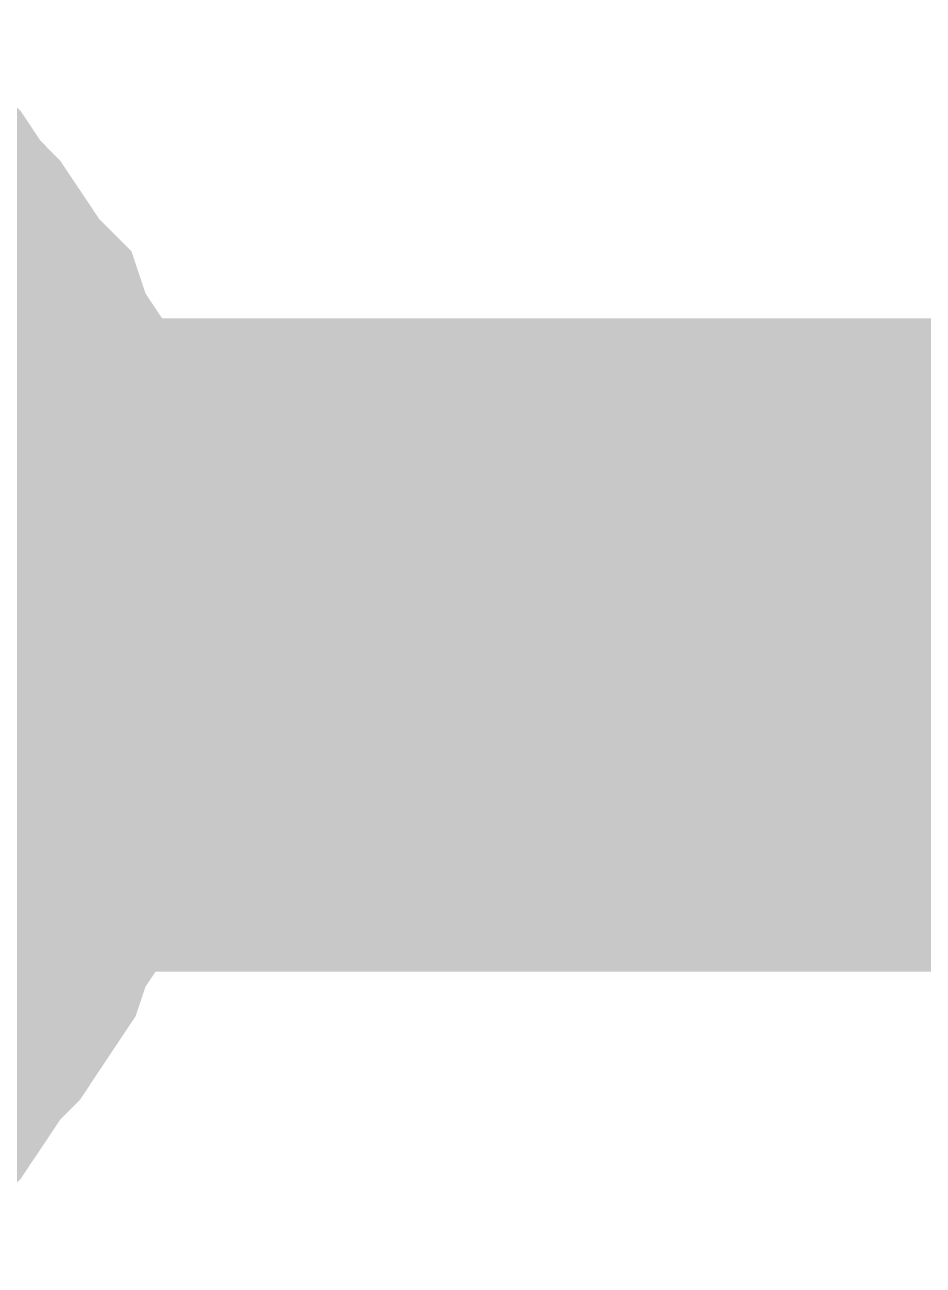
# Model space of a CAD drawing. Header units: inches. Extents: x 0 to 841, y 0 to 594.
# Drawn here: x 200.703 to 201.733, y 556.781 to 558.204 of the extents above; entities that cross this region are included whole.
import ezdxf

# ---------------------------------------------------------------- set-up
doc = ezdxf.new("R2010")
doc.units = ezdxf.units.IN
doc.layers.add('Sheet', color=255, linetype='Continuous')

msp = doc.modelspace()

# ---------------------------------------------------------------- linework, layer by layer
at = {"layer": 'Sheet'}
for points in [[(200.537, 558.0541, 0.2997, 0.2997, 0), (200.5595, 558.0316, 0.2997, 0.2997, 0), (200.5819, 558.0092, 0.2997, 0.2997, 0), (200.6044, 557.9755, 0.2997, 0.2997, 0), (200.6268, 557.953, 0.2997, 0.2997, 0), (200.6493, 557.9194, 0.2997, 0.2997, 0), (200.6717, 557.8857, 0.2997, 0.2997, 0), (200.6942, 557.8632, 0.2997, 0.2997, 0), (200.7054, 557.8295, 0.2997, 0.2997, 0), (200.7279, 557.7958, 0.2997, 0.2997, 0), (200.7391, 557.7621, 0.2997, 0.2997, 0), (200.7503, 557.7172, 0.2997, 0.2997, 0), (200.7616, 557.6835, 0.2997, 0.2997, 0), (200.7728, 557.6498, 0.2997, 0.2997, 0), (200.7728, 557.6049, 0.2997, 0.2997, 0), (200.784, 557.5712, 0.2997, 0.2997, 0), (200.784, 557.5375, 0.2997, 0.2997, 0), (200.784, 557.4926, 0.2997, 0.2997, 0)], [(200.537, 558.0541, 0.2997, 0.2997, 0), (200.5595, 558.0316, 0.2997, 0.2997, 0), (200.5819, 558.0092, 0.2997, 0.2997, 0), (200.6044, 557.9755, 0.2997, 0.2997, 0), (200.6268, 557.953, 0.2997, 0.2997, 0), (200.6493, 557.9194, 0.2997, 0.2997, 0), (200.6717, 557.8857, 0.2997, 0.2997, 0), (200.6942, 557.8632, 0.2997, 0.2997, 0), (200.7054, 557.8295, 0.2997, 0.2997, 0), (200.7279, 557.7958, 0.2997, 0.2997, 0), (200.7391, 557.7621, 0.2997, 0.2997, 0), (200.7503, 557.7172, 0.2997, 0.2997, 0), (200.7616, 557.6835, 0.2997, 0.2997, 0), (200.7728, 557.6498, 0.2997, 0.2997, 0), (200.7728, 557.6049, 0.2997, 0.2997, 0), (200.784, 557.5712, 0.2997, 0.2997, 0), (200.784, 557.5375, 0.2997, 0.2997, 0), (200.784, 557.4926, 0.2997, 0.2997, 0)], [(200.537, 558.0541, 0.2997, 0.2997, 0), (200.5595, 558.0316, 0.2997, 0.2997, 0), (200.5819, 558.0092, 0.2997, 0.2997, 0), (200.6044, 557.9755, 0.2997, 0.2997, 0), (200.6268, 557.953, 0.2997, 0.2997, 0), (200.6493, 557.9194, 0.2997, 0.2997, 0), (200.6717, 557.8857, 0.2997, 0.2997, 0), (200.6942, 557.8632, 0.2997, 0.2997, 0), (200.7054, 557.8295, 0.2997, 0.2997, 0), (200.7279, 557.7958, 0.2997, 0.2997, 0), (200.7391, 557.7621, 0.2997, 0.2997, 0), (200.7503, 557.7172, 0.2997, 0.2997, 0), (200.7616, 557.6835, 0.2997, 0.2997, 0), (200.7728, 557.6498, 0.2997, 0.2997, 0), (200.7728, 557.6049, 0.2997, 0.2997, 0), (200.784, 557.5712, 0.2997, 0.2997, 0), (200.784, 557.5375, 0.2997, 0.2997, 0), (200.784, 557.4926, 0.2997, 0.2997, 0)], [(200.537, 558.0541, 0.2997, 0.2997, 0), (200.5595, 558.0316, 0.2997, 0.2997, 0), (200.5819, 558.0092, 0.2997, 0.2997, 0), (200.6044, 557.9755, 0.2997, 0.2997, 0), (200.6268, 557.953, 0.2997, 0.2997, 0), (200.6493, 557.9194, 0.2997, 0.2997, 0), (200.6717, 557.8857, 0.2997, 0.2997, 0), (200.6942, 557.8632, 0.2997, 0.2997, 0), (200.7054, 557.8295, 0.2997, 0.2997, 0), (200.7279, 557.7958, 0.2997, 0.2997, 0), (200.7391, 557.7621, 0.2997, 0.2997, 0), (200.7503, 557.7172, 0.2997, 0.2997, 0), (200.7616, 557.6835, 0.2997, 0.2997, 0), (200.7728, 557.6498, 0.2997, 0.2997, 0), (200.7728, 557.6049, 0.2997, 0.2997, 0), (200.784, 557.5712, 0.2997, 0.2997, 0), (200.784, 557.5375, 0.2997, 0.2997, 0), (200.784, 557.4926, 0.2997, 0.2997, 0)], [(200.537, 558.0541, 0.2997, 0.2997, 0), (200.5595, 558.0316, 0.2997, 0.2997, 0), (200.5819, 558.0092, 0.2997, 0.2997, 0), (200.6044, 557.9755, 0.2997, 0.2997, 0), (200.6268, 557.953, 0.2997, 0.2997, 0), (200.6493, 557.9194, 0.2997, 0.2997, 0), (200.6717, 557.8857, 0.2997, 0.2997, 0), (200.6942, 557.8632, 0.2997, 0.2997, 0), (200.7054, 557.8295, 0.2997, 0.2997, 0), (200.7279, 557.7958, 0.2997, 0.2997, 0), (200.7391, 557.7621, 0.2997, 0.2997, 0), (200.7503, 557.7172, 0.2997, 0.2997, 0), (200.7616, 557.6835, 0.2997, 0.2997, 0), (200.7728, 557.6498, 0.2997, 0.2997, 0), (200.7728, 557.6049, 0.2997, 0.2997, 0), (200.784, 557.5712, 0.2997, 0.2997, 0), (200.784, 557.5375, 0.2997, 0.2997, 0), (200.784, 557.4926, 0.2997, 0.2997, 0)], [(200.6493, 557.9194, 0.0991, 0.0991, 0), (200.6717, 557.8857, 0.0991, 0.0991, 0), (200.6942, 557.8632, 0.0991, 0.0991, 0), (200.7054, 557.8295, 0.0991, 0.0991, 0), (200.7279, 557.7958, 0.0991, 0.0991, 0), (200.7391, 557.7621, 0.0991, 0.0991, 0), (200.7503, 557.7172, 0.0991, 0.0991, 0), (200.7616, 557.6835, 0.0991, 0.0991, 0), (200.7728, 557.6498, 0.0991, 0.0991, 0), (200.7728, 557.6049, 0.0991, 0.0991, 0), (200.784, 557.5712, 0.0991, 0.0991, 0), (200.784, 557.5375, 0.0991, 0.0991, 0), (200.784, 557.4926, 0.0991, 0.0991, 0)], [(200.6493, 557.9194, 0.0991, 0.0991, 0), (200.6717, 557.8857, 0.0991, 0.0991, 0), (200.6942, 557.8632, 0.0991, 0.0991, 0), (200.7054, 557.8295, 0.0991, 0.0991, 0), (200.7279, 557.7958, 0.0991, 0.0991, 0), (200.7391, 557.7621, 0.0991, 0.0991, 0), (200.7503, 557.7172, 0.0991, 0.0991, 0), (200.7616, 557.6835, 0.0991, 0.0991, 0), (200.7728, 557.6498, 0.0991, 0.0991, 0), (200.7728, 557.6049, 0.0991, 0.0991, 0), (200.784, 557.5712, 0.0991, 0.0991, 0), (200.784, 557.5375, 0.0991, 0.0991, 0), (200.784, 557.4926, 0.0991, 0.0991, 0)], [(200.6493, 557.9194, 0.0991, 0.0991, 0), (200.6717, 557.8857, 0.0991, 0.0991, 0), (200.6942, 557.8632, 0.0991, 0.0991, 0), (200.7054, 557.8295, 0.0991, 0.0991, 0), (200.7279, 557.7958, 0.0991, 0.0991, 0), (200.7391, 557.7621, 0.0991, 0.0991, 0), (200.7503, 557.7172, 0.0991, 0.0991, 0), (200.7616, 557.6835, 0.0991, 0.0991, 0), (200.7728, 557.6498, 0.0991, 0.0991, 0), (200.7728, 557.6049, 0.0991, 0.0991, 0), (200.784, 557.5712, 0.0991, 0.0991, 0), (200.784, 557.5375, 0.0991, 0.0991, 0), (200.784, 557.4926, 0.0991, 0.0991, 0)], [(200.6493, 557.9194, 0.0991, 0.0991, 0), (200.6717, 557.8857, 0.0991, 0.0991, 0), (200.6942, 557.8632, 0.0991, 0.0991, 0), (200.7054, 557.8295, 0.0991, 0.0991, 0), (200.7279, 557.7958, 0.0991, 0.0991, 0), (200.7391, 557.7621, 0.0991, 0.0991, 0), (200.7503, 557.7172, 0.0991, 0.0991, 0), (200.7616, 557.6835, 0.0991, 0.0991, 0), (200.7728, 557.6498, 0.0991, 0.0991, 0), (200.7728, 557.6049, 0.0991, 0.0991, 0), (200.784, 557.5712, 0.0991, 0.0991, 0), (200.784, 557.5375, 0.0991, 0.0991, 0), (200.784, 557.4926, 0.0991, 0.0991, 0)], [(200.6493, 557.9194, 0.0991, 0.0991, 0), (200.6717, 557.8857, 0.0991, 0.0991, 0), (200.6942, 557.8632, 0.0991, 0.0991, 0), (200.7054, 557.8295, 0.0991, 0.0991, 0), (200.7279, 557.7958, 0.0991, 0.0991, 0), (200.7391, 557.7621, 0.0991, 0.0991, 0), (200.7503, 557.7172, 0.0991, 0.0991, 0), (200.7616, 557.6835, 0.0991, 0.0991, 0), (200.7728, 557.6498, 0.0991, 0.0991, 0), (200.7728, 557.6049, 0.0991, 0.0991, 0), (200.784, 557.5712, 0.0991, 0.0991, 0), (200.784, 557.5375, 0.0991, 0.0991, 0), (200.784, 557.4926, 0.0991, 0.0991, 0)], [(187.5227, 557.4926, 0.7493, 0.7493, 0), (200.0205, 557.4926, 0.7493, 0.7493, 0), (200.0205, 557.4926, 0.7493, 0.7493, 0), (215.0223, 557.4926, 0.7493, 0.7493, 0), (215.0223, 557.4926, 0.7493, 0.7493, 0), (227.5201, 557.4926, 0.7493, 0.7493, 0)], [(200.784, 557.4926, 0.2997, 0.2997, 0), (200.784, 557.4589, 0.2997, 0.2997, 0), (200.784, 557.414, 0.2997, 0.2997, 0), (200.7728, 557.3803, 0.2997, 0.2997, 0), (200.7728, 557.3354, 0.2997, 0.2997, 0), (200.7616, 557.3017, 0.2997, 0.2997, 0), (200.7503, 557.268, 0.2997, 0.2997, 0), (200.7391, 557.2343, 0.2997, 0.2997, 0), (200.7279, 557.2007, 0.2997, 0.2997, 0), (200.7054, 557.167, 0.2997, 0.2997, 0), (200.6942, 557.1333, 0.2997, 0.2997, 0), (200.6717, 557.0996, 0.2997, 0.2997, 0), (200.6493, 557.0659, 0.2997, 0.2997, 0), (200.6268, 557.0434, 0.2997, 0.2997, 0), (200.6044, 557.0098, 0.2997, 0.2997, 0), (200.5819, 556.9761, 0.2997, 0.2997, 0), (200.5595, 556.9536, 0.2997, 0.2997, 0), (200.537, 556.9311, 0.2997, 0.2997, 0)], [(200.784, 557.4926, 0.2997, 0.2997, 0), (200.784, 557.4589, 0.2997, 0.2997, 0), (200.784, 557.414, 0.2997, 0.2997, 0), (200.7728, 557.3803, 0.2997, 0.2997, 0), (200.7728, 557.3354, 0.2997, 0.2997, 0), (200.7616, 557.3017, 0.2997, 0.2997, 0), (200.7503, 557.268, 0.2997, 0.2997, 0), (200.7391, 557.2343, 0.2997, 0.2997, 0), (200.7279, 557.2007, 0.2997, 0.2997, 0), (200.7054, 557.167, 0.2997, 0.2997, 0), (200.6942, 557.1333, 0.2997, 0.2997, 0), (200.6717, 557.0996, 0.2997, 0.2997, 0), (200.6493, 557.0659, 0.2997, 0.2997, 0), (200.6268, 557.0434, 0.2997, 0.2997, 0), (200.6044, 557.0098, 0.2997, 0.2997, 0), (200.5819, 556.9761, 0.2997, 0.2997, 0), (200.5595, 556.9536, 0.2997, 0.2997, 0), (200.537, 556.9311, 0.2997, 0.2997, 0)], [(200.784, 557.4926, 0.2997, 0.2997, 0), (200.784, 557.4589, 0.2997, 0.2997, 0), (200.784, 557.414, 0.2997, 0.2997, 0), (200.7728, 557.3803, 0.2997, 0.2997, 0), (200.7728, 557.3354, 0.2997, 0.2997, 0), (200.7616, 557.3017, 0.2997, 0.2997, 0), (200.7503, 557.268, 0.2997, 0.2997, 0), (200.7391, 557.2343, 0.2997, 0.2997, 0), (200.7279, 557.2007, 0.2997, 0.2997, 0), (200.7054, 557.167, 0.2997, 0.2997, 0), (200.6942, 557.1333, 0.2997, 0.2997, 0), (200.6717, 557.0996, 0.2997, 0.2997, 0), (200.6493, 557.0659, 0.2997, 0.2997, 0), (200.6268, 557.0434, 0.2997, 0.2997, 0), (200.6044, 557.0098, 0.2997, 0.2997, 0), (200.5819, 556.9761, 0.2997, 0.2997, 0), (200.5595, 556.9536, 0.2997, 0.2997, 0), (200.537, 556.9311, 0.2997, 0.2997, 0)], [(200.784, 557.4926, 0.2997, 0.2997, 0), (200.784, 557.4589, 0.2997, 0.2997, 0), (200.784, 557.414, 0.2997, 0.2997, 0), (200.7728, 557.3803, 0.2997, 0.2997, 0), (200.7728, 557.3354, 0.2997, 0.2997, 0), (200.7616, 557.3017, 0.2997, 0.2997, 0), (200.7503, 557.268, 0.2997, 0.2997, 0), (200.7391, 557.2343, 0.2997, 0.2997, 0), (200.7279, 557.2007, 0.2997, 0.2997, 0), (200.7054, 557.167, 0.2997, 0.2997, 0), (200.6942, 557.1333, 0.2997, 0.2997, 0), (200.6717, 557.0996, 0.2997, 0.2997, 0), (200.6493, 557.0659, 0.2997, 0.2997, 0), (200.6268, 557.0434, 0.2997, 0.2997, 0), (200.6044, 557.0098, 0.2997, 0.2997, 0), (200.5819, 556.9761, 0.2997, 0.2997, 0), (200.5595, 556.9536, 0.2997, 0.2997, 0), (200.537, 556.9311, 0.2997, 0.2997, 0)], [(200.784, 557.4926, 0.2997, 0.2997, 0), (200.784, 557.4589, 0.2997, 0.2997, 0), (200.784, 557.414, 0.2997, 0.2997, 0), (200.7728, 557.3803, 0.2997, 0.2997, 0), (200.7728, 557.3354, 0.2997, 0.2997, 0), (200.7616, 557.3017, 0.2997, 0.2997, 0), (200.7503, 557.268, 0.2997, 0.2997, 0), (200.7391, 557.2343, 0.2997, 0.2997, 0), (200.7279, 557.2007, 0.2997, 0.2997, 0), (200.7054, 557.167, 0.2997, 0.2997, 0), (200.6942, 557.1333, 0.2997, 0.2997, 0), (200.6717, 557.0996, 0.2997, 0.2997, 0), (200.6493, 557.0659, 0.2997, 0.2997, 0), (200.6268, 557.0434, 0.2997, 0.2997, 0), (200.6044, 557.0098, 0.2997, 0.2997, 0), (200.5819, 556.9761, 0.2997, 0.2997, 0), (200.5595, 556.9536, 0.2997, 0.2997, 0), (200.537, 556.9311, 0.2997, 0.2997, 0)], [(200.784, 557.4926, 0.2997, 0.2997, 0), (200.784, 557.4926, 0.2997, 0.2997, 0), (200.784, 557.4926, 0.2997, 0.2997, 0), (200.784, 557.4926, 0.2997, 0.2997, 0), (200.784, 557.4926, 0.2997, 0.2997, 0), (200.784, 557.4926, 0.2997, 0.2997, 0), (200.784, 557.4926, 0.2997, 0.2997, 0), (200.784, 557.4926, 0.2997, 0.2997, 0), (200.784, 557.4926, 0.2997, 0.2997, 0), (200.784, 557.4926, 0.2997, 0.2997, 0), (200.784, 557.4926, 0.2997, 0.2997, 0), (200.784, 557.4926, 0.2997, 0.2997, 0), (200.784, 557.4926, 0.2997, 0.2997, 0), (200.784, 557.4926, 0.2997, 0.2997, 0), (200.784, 557.4926, 0.2997, 0.2997, 0), (200.784, 557.4926, 0.2997, 0.2997, 0), (200.784, 557.4926, 0.2997, 0.2997, 0), (200.784, 557.4926, 0.2997, 0.2997, 0), (200.784, 557.4926, 0.2997, 0.2997, 0), (200.784, 557.4926, 0.2997, 0.2997, 0), (200.784, 557.4926, 0.2997, 0.2997, 0), (200.784, 557.4926, 0.2997, 0.2997, 0), (200.784, 557.4926, 0.2997, 0.2997, 0), (200.784, 557.4926, 0.2997, 0.2997, 0), (200.784, 557.4926, 0.2997, 0.2997, 0), (200.784, 557.4926, 0.2997, 0.2997, 0), (200.784, 557.4926, 0.2997, 0.2997, 0), (200.784, 557.4926, 0.2997, 0.2997, 0), (200.784, 557.4926, 0.2997, 0.2997, 0), (200.784, 557.4926, 0.2997, 0.2997, 0), (200.784, 557.4926, 0.2997, 0.2997, 0), (200.784, 557.4926, 0.2997, 0.2997, 0), (200.784, 557.4926, 0.2997, 0.2997, 0)], [(200.784, 557.4926, 0.2997, 0.2997, 0), (200.784, 557.4926, 0.2997, 0.2997, 0)], [(200.784, 557.4926, 0.2997, 0.2997, 0), (200.784, 557.4926, 0.2997, 0.2997, 0), (200.784, 557.4926, 0.2997, 0.2997, 0), (200.784, 557.4926, 0.2997, 0.2997, 0), (200.784, 557.4926, 0.2997, 0.2997, 0), (200.784, 557.4926, 0.2997, 0.2997, 0), (200.784, 557.4926, 0.2997, 0.2997, 0), (200.784, 557.4926, 0.2997, 0.2997, 0), (200.784, 557.4926, 0.2997, 0.2997, 0), (200.784, 557.4926, 0.2997, 0.2997, 0), (200.784, 557.4926, 0.2997, 0.2997, 0), (200.784, 557.4926, 0.2997, 0.2997, 0), (200.784, 557.4926, 0.2997, 0.2997, 0), (200.784, 557.4926, 0.2997, 0.2997, 0), (200.784, 557.4926, 0.2997, 0.2997, 0), (200.784, 557.4926, 0.2997, 0.2997, 0), (200.784, 557.4926, 0.2997, 0.2997, 0), (200.784, 557.4926, 0.2997, 0.2997, 0), (200.784, 557.4926, 0.2997, 0.2997, 0), (200.784, 557.4926, 0.2997, 0.2997, 0), (200.784, 557.4926, 0.2997, 0.2997, 0), (200.784, 557.4926, 0.2997, 0.2997, 0), (200.784, 557.4926, 0.2997, 0.2997, 0), (200.784, 557.4926, 0.2997, 0.2997, 0), (200.784, 557.4926, 0.2997, 0.2997, 0), (200.784, 557.4926, 0.2997, 0.2997, 0), (200.784, 557.4926, 0.2997, 0.2997, 0), (200.784, 557.4926, 0.2997, 0.2997, 0), (200.784, 557.4926, 0.2997, 0.2997, 0), (200.784, 557.4926, 0.2997, 0.2997, 0), (200.784, 557.4926, 0.2997, 0.2997, 0), (200.784, 557.4926, 0.2997, 0.2997, 0), (200.784, 557.4926, 0.2997, 0.2997, 0)], [(200.784, 557.4926, 0.2997, 0.2997, 0), (200.784, 557.4926, 0.2997, 0.2997, 0)], [(200.784, 557.4926, 0.2997, 0.2997, 0), (200.784, 557.4926, 0.2997, 0.2997, 0), (200.784, 557.4926, 0.2997, 0.2997, 0), (200.784, 557.4926, 0.2997, 0.2997, 0), (200.784, 557.4926, 0.2997, 0.2997, 0), (200.784, 557.4926, 0.2997, 0.2997, 0), (200.784, 557.4926, 0.2997, 0.2997, 0), (200.784, 557.4926, 0.2997, 0.2997, 0), (200.784, 557.4926, 0.2997, 0.2997, 0), (200.784, 557.4926, 0.2997, 0.2997, 0), (200.784, 557.4926, 0.2997, 0.2997, 0), (200.784, 557.4926, 0.2997, 0.2997, 0), (200.784, 557.4926, 0.2997, 0.2997, 0), (200.784, 557.4926, 0.2997, 0.2997, 0), (200.784, 557.4926, 0.2997, 0.2997, 0), (200.784, 557.4926, 0.2997, 0.2997, 0), (200.784, 557.4926, 0.2997, 0.2997, 0), (200.784, 557.4926, 0.2997, 0.2997, 0), (200.784, 557.4926, 0.2997, 0.2997, 0), (200.784, 557.4926, 0.2997, 0.2997, 0), (200.784, 557.4926, 0.2997, 0.2997, 0), (200.784, 557.4926, 0.2997, 0.2997, 0), (200.784, 557.4926, 0.2997, 0.2997, 0), (200.784, 557.4926, 0.2997, 0.2997, 0), (200.784, 557.4926, 0.2997, 0.2997, 0), (200.784, 557.4926, 0.2997, 0.2997, 0), (200.784, 557.4926, 0.2997, 0.2997, 0), (200.784, 557.4926, 0.2997, 0.2997, 0), (200.784, 557.4926, 0.2997, 0.2997, 0), (200.784, 557.4926, 0.2997, 0.2997, 0), (200.784, 557.4926, 0.2997, 0.2997, 0), (200.784, 557.4926, 0.2997, 0.2997, 0), (200.784, 557.4926, 0.2997, 0.2997, 0)], [(200.784, 557.4926, 0.2997, 0.2997, 0), (200.784, 557.4926, 0.2997, 0.2997, 0)], [(200.784, 557.4926, 0.2997, 0.2997, 0), (200.784, 557.4926, 0.2997, 0.2997, 0), (200.784, 557.4926, 0.2997, 0.2997, 0), (200.784, 557.4926, 0.2997, 0.2997, 0), (200.784, 557.4926, 0.2997, 0.2997, 0), (200.784, 557.4926, 0.2997, 0.2997, 0), (200.784, 557.4926, 0.2997, 0.2997, 0), (200.784, 557.4926, 0.2997, 0.2997, 0), (200.784, 557.4926, 0.2997, 0.2997, 0), (200.784, 557.4926, 0.2997, 0.2997, 0), (200.784, 557.4926, 0.2997, 0.2997, 0), (200.784, 557.4926, 0.2997, 0.2997, 0), (200.784, 557.4926, 0.2997, 0.2997, 0), (200.784, 557.4926, 0.2997, 0.2997, 0), (200.784, 557.4926, 0.2997, 0.2997, 0), (200.784, 557.4926, 0.2997, 0.2997, 0), (200.784, 557.4926, 0.2997, 0.2997, 0), (200.784, 557.4926, 0.2997, 0.2997, 0), (200.784, 557.4926, 0.2997, 0.2997, 0), (200.784, 557.4926, 0.2997, 0.2997, 0), (200.784, 557.4926, 0.2997, 0.2997, 0), (200.784, 557.4926, 0.2997, 0.2997, 0), (200.784, 557.4926, 0.2997, 0.2997, 0), (200.784, 557.4926, 0.2997, 0.2997, 0), (200.784, 557.4926, 0.2997, 0.2997, 0), (200.784, 557.4926, 0.2997, 0.2997, 0), (200.784, 557.4926, 0.2997, 0.2997, 0), (200.784, 557.4926, 0.2997, 0.2997, 0), (200.784, 557.4926, 0.2997, 0.2997, 0), (200.784, 557.4926, 0.2997, 0.2997, 0), (200.784, 557.4926, 0.2997, 0.2997, 0), (200.784, 557.4926, 0.2997, 0.2997, 0), (200.784, 557.4926, 0.2997, 0.2997, 0)], [(200.784, 557.4926, 0.2997, 0.2997, 0), (200.784, 557.4926, 0.2997, 0.2997, 0)], [(200.784, 557.4926, 0.2997, 0.2997, 0), (200.784, 557.4926, 0.2997, 0.2997, 0), (200.784, 557.4926, 0.2997, 0.2997, 0), (200.784, 557.4926, 0.2997, 0.2997, 0), (200.784, 557.4926, 0.2997, 0.2997, 0), (200.784, 557.4926, 0.2997, 0.2997, 0), (200.784, 557.4926, 0.2997, 0.2997, 0), (200.784, 557.4926, 0.2997, 0.2997, 0), (200.784, 557.4926, 0.2997, 0.2997, 0), (200.784, 557.4926, 0.2997, 0.2997, 0), (200.784, 557.4926, 0.2997, 0.2997, 0), (200.784, 557.4926, 0.2997, 0.2997, 0), (200.784, 557.4926, 0.2997, 0.2997, 0), (200.784, 557.4926, 0.2997, 0.2997, 0), (200.784, 557.4926, 0.2997, 0.2997, 0), (200.784, 557.4926, 0.2997, 0.2997, 0), (200.784, 557.4926, 0.2997, 0.2997, 0), (200.784, 557.4926, 0.2997, 0.2997, 0), (200.784, 557.4926, 0.2997, 0.2997, 0), (200.784, 557.4926, 0.2997, 0.2997, 0), (200.784, 557.4926, 0.2997, 0.2997, 0), (200.784, 557.4926, 0.2997, 0.2997, 0), (200.784, 557.4926, 0.2997, 0.2997, 0), (200.784, 557.4926, 0.2997, 0.2997, 0), (200.784, 557.4926, 0.2997, 0.2997, 0), (200.784, 557.4926, 0.2997, 0.2997, 0), (200.784, 557.4926, 0.2997, 0.2997, 0), (200.784, 557.4926, 0.2997, 0.2997, 0), (200.784, 557.4926, 0.2997, 0.2997, 0), (200.784, 557.4926, 0.2997, 0.2997, 0), (200.784, 557.4926, 0.2997, 0.2997, 0), (200.784, 557.4926, 0.2997, 0.2997, 0), (200.784, 557.4926, 0.2997, 0.2997, 0)], [(200.784, 557.4926, 0.2997, 0.2997, 0), (200.784, 557.4926, 0.2997, 0.2997, 0)], [(200.784, 557.4926, 0.0991, 0.0991, 0), (200.784, 557.4589, 0.0991, 0.0991, 0), (200.784, 557.414, 0.0991, 0.0991, 0), (200.7728, 557.3803, 0.0991, 0.0991, 0), (200.7728, 557.3354, 0.0991, 0.0991, 0), (200.7616, 557.3017, 0.0991, 0.0991, 0), (200.7503, 557.268, 0.0991, 0.0991, 0), (200.7391, 557.2343, 0.0991, 0.0991, 0), (200.7279, 557.2007, 0.0991, 0.0991, 0), (200.7054, 557.167, 0.0991, 0.0991, 0), (200.6942, 557.1333, 0.0991, 0.0991, 0), (200.6717, 557.0996, 0.0991, 0.0991, 0), (200.6493, 557.0659, 0.0991, 0.0991, 0)], [(200.784, 557.4926, 0.0991, 0.0991, 0), (200.784, 557.4589, 0.0991, 0.0991, 0), (200.784, 557.414, 0.0991, 0.0991, 0), (200.7728, 557.3803, 0.0991, 0.0991, 0), (200.7728, 557.3354, 0.0991, 0.0991, 0), (200.7616, 557.3017, 0.0991, 0.0991, 0), (200.7503, 557.268, 0.0991, 0.0991, 0), (200.7391, 557.2343, 0.0991, 0.0991, 0), (200.7279, 557.2007, 0.0991, 0.0991, 0), (200.7054, 557.167, 0.0991, 0.0991, 0), (200.6942, 557.1333, 0.0991, 0.0991, 0), (200.6717, 557.0996, 0.0991, 0.0991, 0), (200.6493, 557.0659, 0.0991, 0.0991, 0)], [(200.784, 557.4926, 0.0991, 0.0991, 0), (200.784, 557.4589, 0.0991, 0.0991, 0), (200.784, 557.414, 0.0991, 0.0991, 0), (200.7728, 557.3803, 0.0991, 0.0991, 0), (200.7728, 557.3354, 0.0991, 0.0991, 0), (200.7616, 557.3017, 0.0991, 0.0991, 0), (200.7503, 557.268, 0.0991, 0.0991, 0), (200.7391, 557.2343, 0.0991, 0.0991, 0), (200.7279, 557.2007, 0.0991, 0.0991, 0), (200.7054, 557.167, 0.0991, 0.0991, 0), (200.6942, 557.1333, 0.0991, 0.0991, 0), (200.6717, 557.0996, 0.0991, 0.0991, 0), (200.6493, 557.0659, 0.0991, 0.0991, 0)], [(200.784, 557.4926, 0.0991, 0.0991, 0), (200.784, 557.4589, 0.0991, 0.0991, 0), (200.784, 557.414, 0.0991, 0.0991, 0), (200.7728, 557.3803, 0.0991, 0.0991, 0), (200.7728, 557.3354, 0.0991, 0.0991, 0), (200.7616, 557.3017, 0.0991, 0.0991, 0), (200.7503, 557.268, 0.0991, 0.0991, 0), (200.7391, 557.2343, 0.0991, 0.0991, 0), (200.7279, 557.2007, 0.0991, 0.0991, 0), (200.7054, 557.167, 0.0991, 0.0991, 0), (200.6942, 557.1333, 0.0991, 0.0991, 0), (200.6717, 557.0996, 0.0991, 0.0991, 0), (200.6493, 557.0659, 0.0991, 0.0991, 0)], [(200.784, 557.4926, 0.0991, 0.0991, 0), (200.784, 557.4589, 0.0991, 0.0991, 0), (200.784, 557.414, 0.0991, 0.0991, 0), (200.7728, 557.3803, 0.0991, 0.0991, 0), (200.7728, 557.3354, 0.0991, 0.0991, 0), (200.7616, 557.3017, 0.0991, 0.0991, 0), (200.7503, 557.268, 0.0991, 0.0991, 0), (200.7391, 557.2343, 0.0991, 0.0991, 0), (200.7279, 557.2007, 0.0991, 0.0991, 0), (200.7054, 557.167, 0.0991, 0.0991, 0), (200.6942, 557.1333, 0.0991, 0.0991, 0), (200.6717, 557.0996, 0.0991, 0.0991, 0), (200.6493, 557.0659, 0.0991, 0.0991, 0)], [(200.784, 557.4926, 0.0991, 0.0991, 0), (200.784, 557.4926, 0.0991, 0.0991, 0), (200.784, 557.4926, 0.0991, 0.0991, 0), (200.784, 557.4926, 0.0991, 0.0991, 0), (200.784, 557.4926, 0.0991, 0.0991, 0), (200.784, 557.4926, 0.0991, 0.0991, 0), (200.784, 557.4926, 0.0991, 0.0991, 0), (200.784, 557.4926, 0.0991, 0.0991, 0), (200.784, 557.4926, 0.0991, 0.0991, 0), (200.784, 557.4926, 0.0991, 0.0991, 0), (200.784, 557.4926, 0.0991, 0.0991, 0), (200.784, 557.4926, 0.0991, 0.0991, 0), (200.784, 557.4926, 0.0991, 0.0991, 0), (200.784, 557.4926, 0.0991, 0.0991, 0), (200.784, 557.4926, 0.0991, 0.0991, 0), (200.784, 557.4926, 0.0991, 0.0991, 0), (200.784, 557.4926, 0.0991, 0.0991, 0), (200.784, 557.4926, 0.0991, 0.0991, 0), (200.784, 557.4926, 0.0991, 0.0991, 0), (200.784, 557.4926, 0.0991, 0.0991, 0), (200.784, 557.4926, 0.0991, 0.0991, 0), (200.784, 557.4926, 0.0991, 0.0991, 0), (200.784, 557.4926, 0.0991, 0.0991, 0), (200.784, 557.4926, 0.0991, 0.0991, 0), (200.784, 557.4926, 0.0991, 0.0991, 0), (200.784, 557.4926, 0.0991, 0.0991, 0), (200.784, 557.4926, 0.0991, 0.0991, 0), (200.784, 557.4926, 0.0991, 0.0991, 0), (200.784, 557.4926, 0.0991, 0.0991, 0), (200.784, 557.4926, 0.0991, 0.0991, 0), (200.784, 557.4926, 0.0991, 0.0991, 0), (200.784, 557.4926, 0.0991, 0.0991, 0), (200.784, 557.4926, 0.0991, 0.0991, 0)], [(200.784, 557.4926, 0.0991, 0.0991, 0), (200.784, 557.4926, 0.0991, 0.0991, 0)], [(200.784, 557.4926, 0.0991, 0.0991, 0), (200.784, 557.4926, 0.0991, 0.0991, 0), (200.784, 557.4926, 0.0991, 0.0991, 0), (200.784, 557.4926, 0.0991, 0.0991, 0), (200.784, 557.4926, 0.0991, 0.0991, 0), (200.784, 557.4926, 0.0991, 0.0991, 0), (200.784, 557.4926, 0.0991, 0.0991, 0), (200.784, 557.4926, 0.0991, 0.0991, 0), (200.784, 557.4926, 0.0991, 0.0991, 0), (200.784, 557.4926, 0.0991, 0.0991, 0), (200.784, 557.4926, 0.0991, 0.0991, 0), (200.784, 557.4926, 0.0991, 0.0991, 0), (200.784, 557.4926, 0.0991, 0.0991, 0), (200.784, 557.4926, 0.0991, 0.0991, 0), (200.784, 557.4926, 0.0991, 0.0991, 0), (200.784, 557.4926, 0.0991, 0.0991, 0), (200.784, 557.4926, 0.0991, 0.0991, 0), (200.784, 557.4926, 0.0991, 0.0991, 0), (200.784, 557.4926, 0.0991, 0.0991, 0), (200.784, 557.4926, 0.0991, 0.0991, 0), (200.784, 557.4926, 0.0991, 0.0991, 0), (200.784, 557.4926, 0.0991, 0.0991, 0), (200.784, 557.4926, 0.0991, 0.0991, 0), (200.784, 557.4926, 0.0991, 0.0991, 0), (200.784, 557.4926, 0.0991, 0.0991, 0), (200.784, 557.4926, 0.0991, 0.0991, 0), (200.784, 557.4926, 0.0991, 0.0991, 0), (200.784, 557.4926, 0.0991, 0.0991, 0), (200.784, 557.4926, 0.0991, 0.0991, 0), (200.784, 557.4926, 0.0991, 0.0991, 0), (200.784, 557.4926, 0.0991, 0.0991, 0), (200.784, 557.4926, 0.0991, 0.0991, 0), (200.784, 557.4926, 0.0991, 0.0991, 0)], [(200.784, 557.4926, 0.0991, 0.0991, 0), (200.784, 557.4926, 0.0991, 0.0991, 0)], [(200.784, 557.4926, 0.0991, 0.0991, 0), (200.784, 557.4926, 0.0991, 0.0991, 0), (200.784, 557.4926, 0.0991, 0.0991, 0), (200.784, 557.4926, 0.0991, 0.0991, 0), (200.784, 557.4926, 0.0991, 0.0991, 0), (200.784, 557.4926, 0.0991, 0.0991, 0), (200.784, 557.4926, 0.0991, 0.0991, 0), (200.784, 557.4926, 0.0991, 0.0991, 0), (200.784, 557.4926, 0.0991, 0.0991, 0), (200.784, 557.4926, 0.0991, 0.0991, 0), (200.784, 557.4926, 0.0991, 0.0991, 0), (200.784, 557.4926, 0.0991, 0.0991, 0), (200.784, 557.4926, 0.0991, 0.0991, 0), (200.784, 557.4926, 0.0991, 0.0991, 0), (200.784, 557.4926, 0.0991, 0.0991, 0), (200.784, 557.4926, 0.0991, 0.0991, 0), (200.784, 557.4926, 0.0991, 0.0991, 0), (200.784, 557.4926, 0.0991, 0.0991, 0), (200.784, 557.4926, 0.0991, 0.0991, 0), (200.784, 557.4926, 0.0991, 0.0991, 0), (200.784, 557.4926, 0.0991, 0.0991, 0), (200.784, 557.4926, 0.0991, 0.0991, 0), (200.784, 557.4926, 0.0991, 0.0991, 0), (200.784, 557.4926, 0.0991, 0.0991, 0), (200.784, 557.4926, 0.0991, 0.0991, 0), (200.784, 557.4926, 0.0991, 0.0991, 0), (200.784, 557.4926, 0.0991, 0.0991, 0), (200.784, 557.4926, 0.0991, 0.0991, 0), (200.784, 557.4926, 0.0991, 0.0991, 0), (200.784, 557.4926, 0.0991, 0.0991, 0), (200.784, 557.4926, 0.0991, 0.0991, 0), (200.784, 557.4926, 0.0991, 0.0991, 0), (200.784, 557.4926, 0.0991, 0.0991, 0)], [(200.784, 557.4926, 0.0991, 0.0991, 0), (200.784, 557.4926, 0.0991, 0.0991, 0)], [(200.784, 557.4926, 0.0991, 0.0991, 0), (200.784, 557.4926, 0.0991, 0.0991, 0), (200.784, 557.4926, 0.0991, 0.0991, 0), (200.784, 557.4926, 0.0991, 0.0991, 0), (200.784, 557.4926, 0.0991, 0.0991, 0), (200.784, 557.4926, 0.0991, 0.0991, 0), (200.784, 557.4926, 0.0991, 0.0991, 0), (200.784, 557.4926, 0.0991, 0.0991, 0), (200.784, 557.4926, 0.0991, 0.0991, 0), (200.784, 557.4926, 0.0991, 0.0991, 0), (200.784, 557.4926, 0.0991, 0.0991, 0), (200.784, 557.4926, 0.0991, 0.0991, 0), (200.784, 557.4926, 0.0991, 0.0991, 0), (200.784, 557.4926, 0.0991, 0.0991, 0), (200.784, 557.4926, 0.0991, 0.0991, 0), (200.784, 557.4926, 0.0991, 0.0991, 0), (200.784, 557.4926, 0.0991, 0.0991, 0), (200.784, 557.4926, 0.0991, 0.0991, 0), (200.784, 557.4926, 0.0991, 0.0991, 0), (200.784, 557.4926, 0.0991, 0.0991, 0), (200.784, 557.4926, 0.0991, 0.0991, 0), (200.784, 557.4926, 0.0991, 0.0991, 0), (200.784, 557.4926, 0.0991, 0.0991, 0), (200.784, 557.4926, 0.0991, 0.0991, 0), (200.784, 557.4926, 0.0991, 0.0991, 0), (200.784, 557.4926, 0.0991, 0.0991, 0), (200.784, 557.4926, 0.0991, 0.0991, 0), (200.784, 557.4926, 0.0991, 0.0991, 0), (200.784, 557.4926, 0.0991, 0.0991, 0), (200.784, 557.4926, 0.0991, 0.0991, 0), (200.784, 557.4926, 0.0991, 0.0991, 0), (200.784, 557.4926, 0.0991, 0.0991, 0), (200.784, 557.4926, 0.0991, 0.0991, 0)], [(200.784, 557.4926, 0.0991, 0.0991, 0), (200.784, 557.4926, 0.0991, 0.0991, 0)], [(200.784, 557.4926, 0.0991, 0.0991, 0), (200.784, 557.4926, 0.0991, 0.0991, 0), (200.784, 557.4926, 0.0991, 0.0991, 0), (200.784, 557.4926, 0.0991, 0.0991, 0), (200.784, 557.4926, 0.0991, 0.0991, 0), (200.784, 557.4926, 0.0991, 0.0991, 0), (200.784, 557.4926, 0.0991, 0.0991, 0), (200.784, 557.4926, 0.0991, 0.0991, 0), (200.784, 557.4926, 0.0991, 0.0991, 0), (200.784, 557.4926, 0.0991, 0.0991, 0), (200.784, 557.4926, 0.0991, 0.0991, 0), (200.784, 557.4926, 0.0991, 0.0991, 0), (200.784, 557.4926, 0.0991, 0.0991, 0), (200.784, 557.4926, 0.0991, 0.0991, 0), (200.784, 557.4926, 0.0991, 0.0991, 0), (200.784, 557.4926, 0.0991, 0.0991, 0), (200.784, 557.4926, 0.0991, 0.0991, 0), (200.784, 557.4926, 0.0991, 0.0991, 0), (200.784, 557.4926, 0.0991, 0.0991, 0), (200.784, 557.4926, 0.0991, 0.0991, 0), (200.784, 557.4926, 0.0991, 0.0991, 0), (200.784, 557.4926, 0.0991, 0.0991, 0), (200.784, 557.4926, 0.0991, 0.0991, 0), (200.784, 557.4926, 0.0991, 0.0991, 0), (200.784, 557.4926, 0.0991, 0.0991, 0), (200.784, 557.4926, 0.0991, 0.0991, 0), (200.784, 557.4926, 0.0991, 0.0991, 0), (200.784, 557.4926, 0.0991, 0.0991, 0), (200.784, 557.4926, 0.0991, 0.0991, 0), (200.784, 557.4926, 0.0991, 0.0991, 0), (200.784, 557.4926, 0.0991, 0.0991, 0), (200.784, 557.4926, 0.0991, 0.0991, 0), (200.784, 557.4926, 0.0991, 0.0991, 0)], [(200.784, 557.4926, 0.0991, 0.0991, 0), (200.784, 557.4926, 0.0991, 0.0991, 0)]]:
    msp.add_lwpolyline(points, format="xyseb", dxfattribs=at)

doc.saveas('drawing.dxf')
